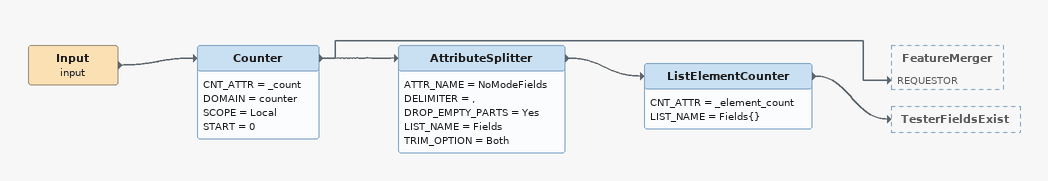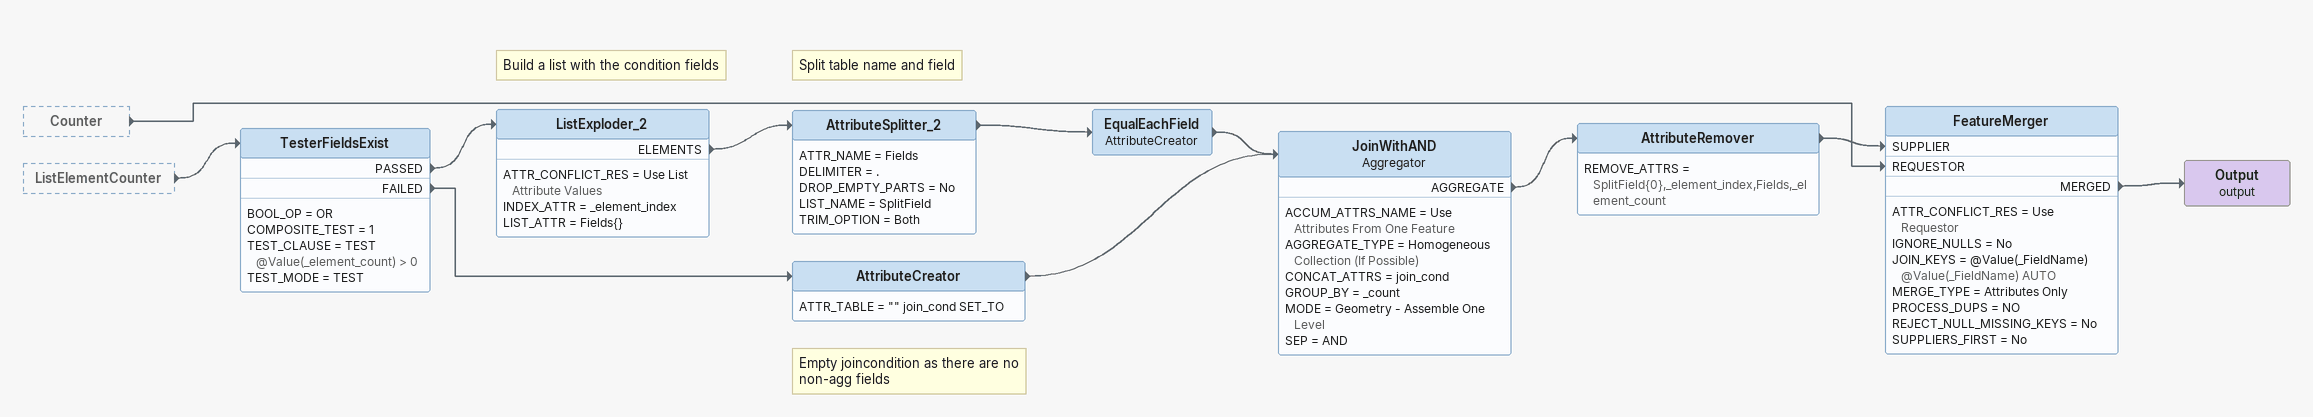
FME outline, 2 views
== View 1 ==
Input (input)
    -> Counter
Counter
    CNT_ATTR = _count
    DOMAIN = counter
    SCOPE = Local
    START = 0
    -> AttributeSplitter
    -> FeatureMerger [REQUESTOR]
AttributeSplitter
    ATTR_NAME = NoModeFields
    DELIMITER = ,
    DROP_EMPTY_PARTS = Yes
    LIST_NAME = Fields
    TRIM_OPTION = Both
    -> ListElementCounter
ListElementCounter
    CNT_ATTR = _element_count
    LIST_NAME = Fields{}
    -> TesterFieldsExist

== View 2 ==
Counter [outside]
    -> FeatureMerger [REQUESTOR]
ListElementCounter [outside]
    -> TesterFieldsExist
TesterFieldsExist
    BOOL_OP = OR
    COMPOSITE_TEST = 1
    TEST_CLAUSE = TEST @Value(_element_count) > 0
    TEST_MODE = TEST
    PASSED -> ListExploder_2
    FAILED -> AttributeCreator
Note: Build a list with the condition fields
ListExploder_2
    ATTR_CONFLICT_RES = Use List Attribute Values
    INDEX_ATTR = _element_index
    LIST_ATTR = Fields{}
    ELEMENTS -> AttributeSplitter_2
Note: Split table name and field
AttributeSplitter_2
    ATTR_NAME = Fields
    DELIMITER = .
    DROP_EMPTY_PARTS = No
    LIST_NAME = SplitField
    TRIM_OPTION = Both
    -> EqualEachField
EqualEachField: AttributeCreator
    -> JoinWithAND
Note: Empty joincondition as there are no non-agg fields
AttributeCreator
    ATTR_TABLE = "" join_cond SET_TO
    -> JoinWithAND
JoinWithAND: Aggregator
    ACCUM_ATTRS_NAME = Use Attributes From One Feature
    AGGREGATE_TYPE = Homogeneous Collection (If Possible)
    CONCAT_ATTRS = join_cond
    GROUP_BY = _count
    MODE = Geometry - Assemble One Level
    SEP = AND
    AGGREGATE -> AttributeRemover
AttributeRemover
    REMOVE_ATTRS = SplitField{0},_element_index,Fields,_element_count
    -> FeatureMerger [SUPPLIER]
FeatureMerger
    ATTR_CONFLICT_RES = Use Requestor
    IGNORE_NULLS = No
    JOIN_KEYS = @Value(_FieldName) @Value(_FieldName) AUTO
    MERGE_TYPE = Attributes Only
    PROCESS_DUPS = NO
    REJECT_NULL_MISSING_KEYS = No
    SUPPLIERS_FIRST = No
    MERGED -> Output (output)
Output (output)
